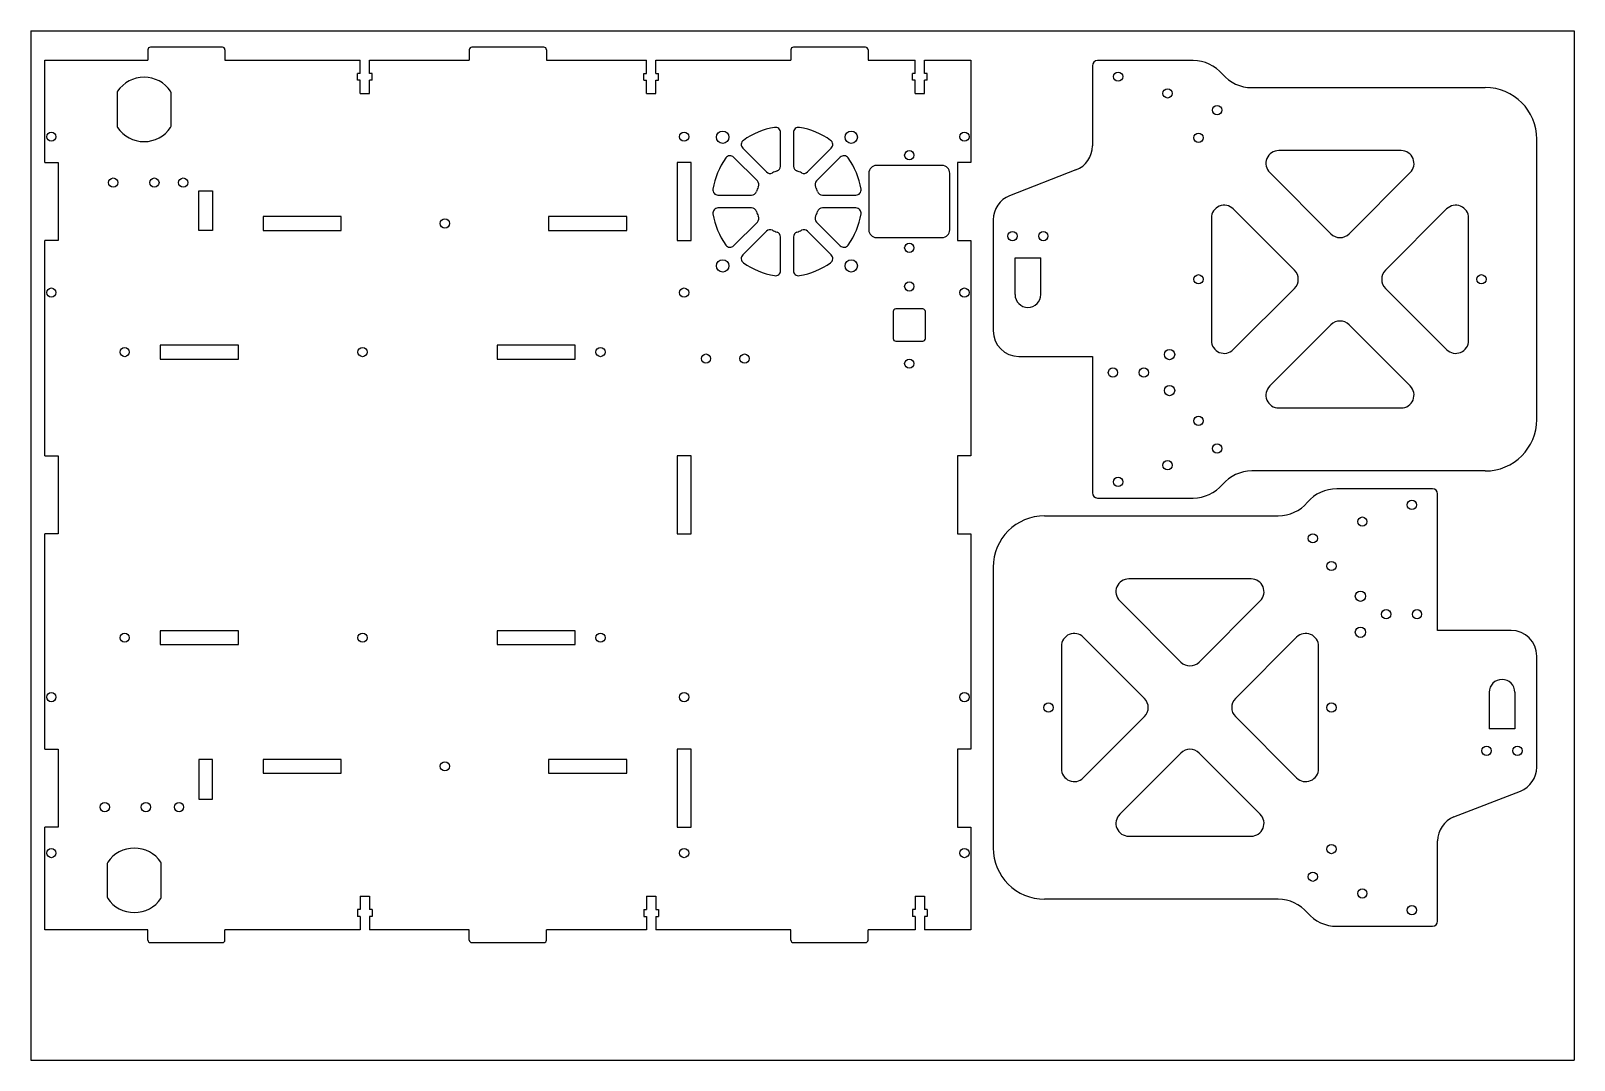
# Model space of a CAD drawing. Header units: millimetres. Extents: x 1 to 812, y -2427 to 180.
# Drawn here: x 100 to 700, y -1928 to -1528 of the extents above; entities that cross this region are included whole.
import ezdxf

# ---------------------------------------------------------------- set-up
doc = ezdxf.new("R2010")
doc.units = ezdxf.units.MM
doc.layers.add('SHEET', color=150, linetype='Continuous')

msp = doc.modelspace()

# ---------------------------------------------------------------- linework, layer by layer
at = {"color": 7, "linetype": 'Continuous', "lineweight": 25}
for p, q in [((145.391, -1535.215), (145.391, -1539.215)), ((174.391, -1534.215), (146.391, -1534.215)), ((175.391, -1535.215), (175.391, -1539.215)), ((270.391, -1535.215), (270.391, -1539.215)), ((299.391, -1534.215), (271.391, -1534.215)), ((300.391, -1535.215), (300.391, -1539.215)), ((395.391, -1535.215), (395.391, -1539.215)), ((424.391, -1534.215), (396.391, -1534.215)), ((425.391, -1535.215), (425.391, -1539.215)), ((105.391, -1579.015), (105.391, -1539.215)), ((105.391, -1539.215), (145.391, -1539.215)), ((175.391, -1539.215), (227.941, -1539.215)), ((227.941, -1544.415), (227.941, -1539.215)), ((231.541, -1544.415), (231.541, -1539.215)), ((231.541, -1539.215), (270.391, -1539.215)), ((300.391, -1539.215), (339.241, -1539.215)), ((339.241, -1544.415), (339.241, -1539.215)), ((342.841, -1544.415), (342.841, -1539.215)), ((342.841, -1539.215), (395.391, -1539.215)), ((425.391, -1539.215), (443.691, -1539.215)), ((443.691, -1544.415), (443.691, -1539.215)), ((447.291, -1544.415), (447.291, -1539.215)), ((447.291, -1539.215), (465.391, -1539.215)), ((465.391, -1539.215), (465.391, -1579.015)), ((512.616, -1541.436), (512.616, -1572.597)), ((551.807, -1539.436), (514.616, -1539.436)), ((227.941, -1544.415), (226.891, -1544.415)), ((226.891, -1547.015), (226.891, -1544.415)), ((227.941, -1547.015), (226.891, -1547.015)), ((227.941, -1552.215), (227.941, -1547.015)), ((232.591, -1544.415), (231.541, -1544.415)), ((231.541, -1552.215), (231.541, -1547.015)), ((232.591, -1547.015), (231.541, -1547.015)), ((232.591, -1547.015), (232.591, -1544.415)), ((338.191, -1544.415), (339.241, -1544.415)), ((338.191, -1547.015), (338.191, -1544.415)), ((338.191, -1547.015), (339.241, -1547.015)), ((339.241, -1552.215), (339.241, -1547.015)), ((342.841, -1544.415), (343.891, -1544.415)), ((342.841, -1552.215), (342.841, -1547.015)), ((342.841, -1547.015), (343.891, -1547.015)), ((343.891, -1547.015), (343.891, -1544.415)), ((443.691, -1544.415), (442.641, -1544.415)), ((442.641, -1547.015), (442.641, -1544.415)), ((443.691, -1547.015), (442.641, -1547.015)), ((443.691, -1552.215), (443.691, -1547.015)), ((448.341, -1544.415), (447.291, -1544.415)), ((447.291, -1552.215), (447.291, -1547.015)), ((448.341, -1547.015), (447.291, -1547.015)), ((448.341, -1547.015), (448.341, -1544.415)), ((133.441, -1551.934), (133.441, -1564.896)), ((154.441, -1564.896), (154.441, -1551.934)), ((227.941, -1552.215), (231.541, -1552.215)), ((339.241, -1552.215), (342.841, -1552.215)), ((443.691, -1552.215), (447.291, -1552.215)), ((574.605, -1549.936), (665.386, -1549.936)), ((391.391, -1580.431), (391.391, -1567.39)), ((396.391, -1567.39), (396.391, -1580.431)), ((685.386, -1678.936), (685.386, -1569.936)), ((382.376, -1586.236), (373.155, -1577.015)), ((376.69, -1573.479), (385.912, -1582.7)), ((401.87, -1582.7), (411.091, -1573.479)), ((414.627, -1577.015), (405.405, -1586.236)), ((632.673, -1574.436), (585.099, -1574.436)), ((105.391, -1579.015), (110.591, -1579.015)), ((110.591, -1579.015), (110.591, -1609.415)), ((356.591, -1579.015), (351.191, -1579.015)), ((351.191, -1579.015), (351.191, -1609.415)), ((356.591, -1609.415), (356.591, -1579.015)), ((425.69, -1583.215), (425.69, -1605.215)), ((454.19, -1580.215), (428.69, -1580.215)), ((457.19, -1605.215), (457.19, -1583.215)), ((465.391, -1579.015), (460.191, -1579.015)), ((460.191, -1579.015), (460.191, -1609.415)), ((506.242, -1581.916), (480.44, -1591.956)), ((581.564, -1582.972), (605.351, -1606.758)), ((612.422, -1606.758), (636.209, -1582.972)), ((165.191, -1590.015), (170.591, -1590.015)), ((165.191, -1605.415), (165.191, -1590.015)), ((170.591, -1590.015), (170.591, -1605.415)), ((367.066, -1591.715), (380.107, -1591.715)), ((407.675, -1591.715), (420.716, -1591.715)), ((220.591, -1600.015), (190.191, -1600.015)), ((190.191, -1600.015), (190.191, -1605.415)), ((220.591, -1605.415), (220.591, -1600.015)), ((331.591, -1600.015), (301.191, -1600.015)), ((301.191, -1600.015), (301.191, -1605.415)), ((331.591, -1605.415), (331.591, -1600.015)), ((380.107, -1596.715), (367.066, -1596.715)), ((420.716, -1596.715), (407.675, -1596.715)), ((474.066, -1601.275), (474.066, -1644.436)), ((558.886, -1600.649), (558.886, -1648.223)), ((591.209, -1620.901), (567.422, -1597.114)), ((650.351, -1597.114), (626.564, -1620.901)), ((658.886, -1648.223), (658.886, -1600.649)), ((170.591, -1605.415), (165.191, -1605.415)), ((190.191, -1605.415), (220.591, -1605.415)), ((301.191, -1605.415), (331.591, -1605.415)), ((373.155, -1611.416), (382.376, -1602.194)), ((385.912, -1605.73), (376.69, -1614.951)), ((391.391, -1621.04), (391.391, -1607.999)), ((396.391, -1607.999), (396.391, -1621.04)), ((411.091, -1614.951), (401.87, -1605.73)), ((405.405, -1602.194), (414.627, -1611.416)), ((105.391, -1693.015), (105.391, -1609.415)), ((110.591, -1609.415), (105.391, -1609.415)), ((351.191, -1609.415), (356.591, -1609.415)), ((428.69, -1608.215), (454.19, -1608.215)), ((460.191, -1609.415), (465.391, -1609.415)), ((465.391, -1609.415), (465.391, -1693.015)), ((482.566, -1616.146), (492.566, -1616.146)), ((482.566, -1630.356), (482.566, -1616.146)), ((492.566, -1630.356), (492.566, -1616.146)), ((567.422, -1651.758), (591.209, -1627.972)), ((626.564, -1627.972), (650.351, -1651.758)), ((435.19, -1636.965), (435.19, -1647.465)), ((446.69, -1635.965), (436.19, -1635.965)), ((447.69, -1647.465), (447.69, -1636.965)), ((605.351, -1642.114), (581.564, -1665.901)), ((636.209, -1665.901), (612.422, -1642.114)), ((436.19, -1648.465), (446.69, -1648.465)), ((180.591, -1650.015), (150.191, -1650.015)), ((150.191, -1650.015), (150.191, -1655.415)), ((150.191, -1655.415), (180.591, -1655.415)), ((180.591, -1655.415), (180.591, -1650.015)), ((311.591, -1650.015), (281.191, -1650.015)), ((281.191, -1650.015), (281.191, -1655.415)), ((281.191, -1655.415), (311.591, -1655.415)), ((311.591, -1655.415), (311.591, -1650.015)), ((484.066, -1654.436), (512.616, -1654.436)), ((512.616, -1654.436), (512.616, -1707.436)), ((585.099, -1674.436), (632.673, -1674.436)), ((105.391, -1693.015), (110.591, -1693.015)), ((110.591, -1693.015), (110.591, -1723.415)), ((356.591, -1693.015), (351.191, -1693.015)), ((351.191, -1693.015), (351.191, -1723.415)), ((356.591, -1723.415), (356.591, -1693.015)), ((465.391, -1693.015), (460.191, -1693.015)), ((460.191, -1693.015), (460.191, -1723.415)), ((665.386, -1698.936), (574.605, -1698.936)), ((514.616, -1709.436), (551.807, -1709.436)), ((644.836, -1705.866), (607.645, -1705.866)), ((646.836, -1760.866), (646.836, -1707.866)), ((494.066, -1716.366), (584.847, -1716.366)), ((105.391, -1807.015), (105.391, -1723.415)), ((110.591, -1723.415), (105.391, -1723.415)), ((351.191, -1723.415), (356.591, -1723.415)), ((460.191, -1723.415), (465.391, -1723.415)), ((465.391, -1723.415), (465.391, -1807.015)), ((474.066, -1736.366), (474.066, -1845.366)), ((574.353, -1740.866), (526.779, -1740.866)), ((523.244, -1749.401), (547.031, -1773.188)), ((554.102, -1773.188), (577.889, -1749.401)), ((150.191, -1761.015), (150.191, -1766.415)), ((180.591, -1761.015), (150.191, -1761.015)), ((180.591, -1766.415), (180.591, -1761.015)), ((281.191, -1761.015), (281.191, -1766.415)), ((311.591, -1761.015), (281.191, -1761.015)), ((311.591, -1766.415), (311.591, -1761.015)), ((532.889, -1787.33), (509.102, -1763.543)), ((592.031, -1763.543), (568.244, -1787.33)), ((675.386, -1760.866), (646.836, -1760.866)), ((150.191, -1766.415), (180.591, -1766.415)), ((281.191, -1766.415), (311.591, -1766.415)), ((500.566, -1767.079), (500.566, -1814.652)), ((600.566, -1814.652), (600.566, -1767.079)), ((685.386, -1814.026), (685.386, -1770.866)), ((666.886, -1784.946), (666.886, -1799.156)), ((676.886, -1784.946), (676.886, -1799.156)), ((509.102, -1818.188), (532.889, -1794.401)), ((568.244, -1794.401), (592.031, -1818.188)), ((676.886, -1799.156), (666.886, -1799.156)), ((105.391, -1807.015), (110.591, -1807.015)), ((110.591, -1807.015), (110.591, -1837.415)), ((170.591, -1811.015), (165.191, -1811.015)), ((165.191, -1811.015), (165.191, -1826.415)), ((170.591, -1826.415), (170.591, -1811.015)), ((190.191, -1811.015), (190.191, -1816.415)), ((220.591, -1811.015), (190.191, -1811.015)), ((220.591, -1816.415), (220.591, -1811.015)), ((301.191, -1811.015), (301.191, -1816.415)), ((331.591, -1811.015), (301.191, -1811.015)), ((331.591, -1816.415), (331.591, -1811.015)), ((356.591, -1807.015), (351.191, -1807.015)), ((351.191, -1807.015), (351.191, -1837.415)), ((356.591, -1837.415), (356.591, -1807.015)), ((465.391, -1807.015), (460.191, -1807.015)), ((460.191, -1807.015), (460.191, -1837.415)), ((547.031, -1808.543), (523.244, -1832.33)), ((577.889, -1832.33), (554.102, -1808.543)), ((190.191, -1816.415), (220.591, -1816.415)), ((301.191, -1816.415), (331.591, -1816.415)), ((653.21, -1833.385), (679.012, -1823.346)), ((165.191, -1826.415), (170.591, -1826.415)), ((110.591, -1837.415), (105.391, -1837.415)), ((105.391, -1877.215), (105.391, -1837.415)), ((351.191, -1837.415), (356.591, -1837.415)), ((460.191, -1837.415), (465.391, -1837.415)), ((465.391, -1837.415), (465.391, -1877.215)), ((526.779, -1840.866), (574.353, -1840.866)), ((646.836, -1873.866), (646.836, -1842.705)), ((129.641, -1851.534), (129.641, -1864.496)), ((150.641, -1864.496), (150.641, -1851.534)), ((227.941, -1864.215), (231.541, -1864.215)), ((227.941, -1864.215), (227.941, -1869.415)), ((231.541, -1864.215), (231.541, -1869.415)), ((339.241, -1864.215), (342.841, -1864.215)), ((339.241, -1864.215), (339.241, -1869.415)), ((342.841, -1864.215), (342.841, -1869.415)), ((443.691, -1864.215), (447.291, -1864.215)), ((443.691, -1864.215), (443.691, -1869.415)), ((447.291, -1864.215), (447.291, -1869.415)), ((584.847, -1865.366), (494.066, -1865.366)), ((227.941, -1869.415), (226.891, -1869.415)), ((226.891, -1869.415), (226.891, -1872.015)), ((232.591, -1869.415), (231.541, -1869.415)), ((232.591, -1869.415), (232.591, -1872.015)), ((338.191, -1869.415), (339.241, -1869.415)), ((338.191, -1869.415), (338.191, -1872.015)), ((342.841, -1869.415), (343.891, -1869.415)), ((343.891, -1869.415), (343.891, -1872.015)), ((443.691, -1869.415), (442.641, -1869.415)), ((442.641, -1869.415), (442.641, -1872.015)), ((448.341, -1869.415), (447.291, -1869.415)), ((448.341, -1869.415), (448.341, -1872.015)), ((145.391, -1877.215), (105.391, -1877.215)), ((145.391, -1881.215), (145.391, -1877.215)), ((227.941, -1877.215), (175.391, -1877.215)), ((175.391, -1881.215), (175.391, -1877.215)), ((227.941, -1872.015), (226.891, -1872.015)), ((227.941, -1872.015), (227.941, -1877.215)), ((231.541, -1872.015), (231.541, -1877.215)), ((232.591, -1872.015), (231.541, -1872.015)), ((270.391, -1877.215), (231.541, -1877.215)), ((270.391, -1881.215), (270.391, -1877.215)), ((339.241, -1877.215), (300.391, -1877.215)), ((300.391, -1881.215), (300.391, -1877.215)), ((338.191, -1872.015), (339.241, -1872.015)), ((339.241, -1872.015), (339.241, -1877.215)), ((342.841, -1872.015), (342.841, -1877.215)), ((342.841, -1872.015), (343.891, -1872.015)), ((395.391, -1877.215), (342.841, -1877.215)), ((395.391, -1881.215), (395.391, -1877.215)), ((443.691, -1877.215), (425.391, -1877.215)), ((425.391, -1881.215), (425.391, -1877.215)), ((443.691, -1872.015), (442.641, -1872.015)), ((443.691, -1872.015), (443.691, -1877.215)), ((447.291, -1872.015), (447.291, -1877.215)), ((448.341, -1872.015), (447.291, -1872.015)), ((465.391, -1877.215), (447.291, -1877.215)), ((607.645, -1875.866), (644.836, -1875.866)), ((146.391, -1882.215), (174.391, -1882.215)), ((271.391, -1882.215), (299.391, -1882.215)), ((396.391, -1882.215), (424.391, -1882.215))]:
    msp.add_line(p, q, dxfattribs=at)
for centre, radius in [((522.616, -1545.686), 1.8), ((541.866, -1552.186), 1.8), ((561.116, -1558.686), 1.8), ((107.891, -1569.015), 1.8), ((353.891, -1569.015), 1.8), ((368.891, -1569.215), 2.4), ((418.891, -1569.215), 2.4), ((462.891, -1569.015), 1.8), ((553.886, -1569.436), 1.8), ((441.44, -1576.215), 1.8), ((131.941, -1586.865), 1.8), ((147.941, -1586.865), 1.8), ((159.166, -1586.865), 1.8), ((260.891, -1602.715), 1.8), ((481.566, -1607.646), 1.8), ((493.566, -1607.646), 1.8), ((441.44, -1612.215), 1.8), ((368.891, -1619.215), 2.4), ((418.891, -1619.215), 2.4), ((441.44, -1627.215), 1.8), ((553.886, -1624.436), 1.8), ((663.886, -1624.436), 1.8), ((107.891, -1629.615), 1.8), ((353.891, -1629.615), 1.8), ((462.891, -1629.615), 1.8), ((136.391, -1652.715), 1.8), ((228.891, -1652.715), 1.8), ((321.391, -1652.715), 1.8), ((362.391, -1655.265), 1.8), ((377.391, -1655.265), 1.8), ((441.44, -1657.215), 1.8), ((542.616, -1653.686), 2), ((520.616, -1660.686), 1.8), ((532.616, -1660.686), 1.8), ((542.616, -1667.686), 2), ((553.886, -1679.436), 1.8), ((561.116, -1690.186), 1.8), ((541.866, -1696.686), 1.8), ((522.616, -1703.186), 1.8), ((636.836, -1712.116), 1.8), ((617.586, -1718.616), 1.8), ((598.336, -1725.116), 1.8), ((605.566, -1735.866), 1.8), ((616.836, -1747.616), 2), ((626.836, -1754.616), 1.8), ((638.836, -1754.616), 1.8), ((136.391, -1763.715), 1.8), ((228.891, -1763.715), 1.8), ((321.391, -1763.715), 1.8), ((616.836, -1761.616), 2), ((107.891, -1786.815), 1.8), ((353.891, -1786.815), 1.8), ((462.891, -1786.815), 1.8), ((495.566, -1790.866), 1.8), ((605.566, -1790.866), 1.8), ((665.886, -1807.656), 1.8), ((677.886, -1807.656), 1.8), ((260.891, -1813.715), 1.8), ((128.641, -1829.565), 1.8), ((144.641, -1829.565), 1.8), ((157.516, -1829.565), 1.8), ((107.891, -1847.415), 1.8), ((353.891, -1847.415), 1.8), ((462.891, -1847.415), 1.8), ((605.566, -1845.866), 1.8), ((598.336, -1856.616), 1.8), ((617.586, -1863.116), 1.8), ((636.836, -1869.616), 1.8)]:
    msp.add_circle(centre, radius, dxfattribs=at)
for centre, radius, start, end in [((146.391, -1535.215), 1, 90, 180), ((174.391, -1535.215), 1, 0, 90), ((271.391, -1535.215), 1, 90, 180), ((299.391, -1535.215), 1, 0, 90), ((396.391, -1535.215), 1, 90, 180), ((424.391, -1535.215), 1, 0, 90), ((514.616, -1541.436), 2, 90, 180), ((551.807, -1554.436), 15, 40.541602, 90), ((143.941, -1558.415), 12.5, 34.301153, 145.698847), ((574.605, -1534.936), 15, 220.541602, 270), ((134.441, -1551.934), 1, 145.698847, 180), ((153.441, -1551.934), 1, 0, 34.301153), ((665.386, -1569.936), 20, 0, 90), ((134.441, -1564.896), 1, 180, 214.301153), ((143.941, -1558.415), 12.5, 214.301153, 325.698847), ((153.441, -1564.896), 1, 325.698847, 0), ((393.891, -1594.215), 29.2, 99.522864, 125.477136), ((389.391, -1567.39), 2, 0, 99.522864), ((398.391, -1567.39), 2, 80.477136, 180), ((393.891, -1594.215), 29.2, 54.522864, 80.477136), ((378.105, -1572.065), 2, 125.477136, 225), ((409.677, -1572.065), 2, 315, 54.522864), ((393.891, -1594.215), 29.2, 144.522864, 170.477136), ((371.741, -1578.429), 2, 45, 144.522864), ((416.041, -1578.429), 2, 35.477136, 135), ((393.891, -1594.215), 29.2, 9.522864, 35.477136), ((502.616, -1572.597), 10, 291.261263, 0), ((585.099, -1579.436), 5, 90, 225), ((632.673, -1579.436), 5, 315, 90), ((387.326, -1581.286), 2, 225, 296.919987), ((393.891, -1594.215), 12.5, 108.080013, 116.919987), ((389.391, -1580.431), 2, 288.080013, 0), ((398.391, -1580.431), 2, 180, 251.919987), ((393.891, -1594.215), 12.5, 63.080013, 71.919987), ((400.456, -1581.286), 2, 243.080013, 315), ((428.69, -1583.215), 3, 90, 180), ((454.19, -1583.215), 3, 0, 90), ((367.066, -1589.715), 2, 170.477136, 270), ((393.891, -1594.215), 12.5, 153.080013, 161.919987), ((380.962, -1587.65), 2, 333.080013, 45), ((406.82, -1587.65), 2, 135, 206.919987), ((393.891, -1594.215), 12.5, 18.080013, 26.919987), ((420.716, -1589.715), 2, 270, 9.522864), ((380.107, -1589.715), 2, 270, 341.919987), ((407.675, -1589.715), 2, 198.080013, 270), ((484.066, -1601.275), 10, 111.261263, 180), ((563.886, -1600.649), 5, 45, 180), ((653.886, -1600.649), 5, 0, 135), ((367.066, -1598.715), 2, 90, 189.522864), ((393.891, -1594.215), 29.2, 189.522864, 215.477136), ((380.107, -1598.715), 2, 18.080013, 90), ((393.891, -1594.215), 12.5, 198.080013, 206.919987), ((380.962, -1600.78), 2, 315, 26.919987), ((406.82, -1600.78), 2, 153.080013, 225), ((393.891, -1594.215), 12.5, 333.080013, 341.919987), ((407.675, -1598.715), 2, 90, 161.919987), ((393.891, -1594.215), 29.2, 324.522864, 350.477136), ((420.716, -1598.715), 2, 350.477136, 90), ((387.326, -1607.144), 2, 63.080013, 135), ((393.891, -1594.215), 12.5, 243.080013, 251.919987), ((389.391, -1607.999), 2, 0, 71.919987), ((398.391, -1607.999), 2, 108.080013, 180), ((393.891, -1594.215), 12.5, 288.080013, 296.919987), ((400.456, -1607.144), 2, 45, 116.919987), ((428.69, -1605.215), 3, 180, 270), ((454.19, -1605.215), 3, 270, 0), ((608.886, -1603.223), 5, 225, 315), ((371.741, -1610.001), 2, 215.477136, 315), ((416.041, -1610.001), 2, 225, 324.522864), ((378.105, -1616.365), 2, 135, 234.522864), ((393.891, -1594.215), 29.2, 234.522864, 260.477136), ((393.891, -1594.215), 29.2, 279.522864, 305.477136), ((409.677, -1616.365), 2, 305.477136, 45), ((389.391, -1621.04), 2, 260.477136, 0), ((398.391, -1621.04), 2, 180, 279.522864), ((587.673, -1624.436), 5, 315, 45), ((630.099, -1624.436), 5, 135, 225), ((487.566, -1630.356), 5, 180, 0), ((436.19, -1636.965), 1, 90, 180), ((446.69, -1636.965), 1, 0, 90), ((608.886, -1645.649), 5, 45, 135), ((436.19, -1647.465), 1, 180, 270), ((446.69, -1647.465), 1, 270, 0), ((484.066, -1644.436), 10, 180, 270), ((563.886, -1648.223), 5, 180, 315), ((653.886, -1648.223), 5, 225, 0), ((585.099, -1669.436), 5, 135, 270), ((632.673, -1669.436), 5, 270, 45), ((665.386, -1678.936), 20, 270, 0), ((574.605, -1713.936), 15, 90, 139.458398), ((514.616, -1707.436), 2, 180, 270), ((551.807, -1694.436), 15, 270, 319.458398), ((607.645, -1720.866), 15, 90, 139.458398), ((644.836, -1707.866), 2, 0, 90), ((584.847, -1701.366), 15, 270, 319.458398), ((494.066, -1736.366), 20, 90, 180), ((526.779, -1745.866), 5, 90, 225), ((574.353, -1745.866), 5, 315, 90), ((505.566, -1767.079), 5, 45, 180), ((595.566, -1767.079), 5, 0, 135), ((675.386, -1770.866), 10, 0, 90), ((550.566, -1769.652), 5, 225, 315), ((671.886, -1784.946), 5, 0, 180), ((529.353, -1790.866), 5, 315, 45), ((571.779, -1790.866), 5, 135, 225), ((550.566, -1812.079), 5, 45, 135), ((505.566, -1814.652), 5, 180, 315), ((595.566, -1814.652), 5, 225, 0), ((675.386, -1814.026), 10, 291.261263, 0), ((526.779, -1835.866), 5, 135, 270), ((574.353, -1835.866), 5, 270, 45), ((656.836, -1842.705), 10, 111.261263, 180), ((140.141, -1858.015), 12.5, 34.301153, 145.698847), ((494.066, -1845.366), 20, 180, 270), ((130.641, -1851.534), 1, 145.698847, 180), ((149.641, -1851.534), 1, 0, 34.301153), ((130.641, -1864.496), 1, 180, 214.301153), ((140.141, -1858.015), 12.5, 214.301153, 325.698847), ((149.641, -1864.496), 1, 325.698847, 0), ((584.847, -1880.366), 15, 40.541602, 90), ((607.645, -1860.866), 15, 220.541602, 270), ((644.836, -1873.866), 2, 270, 0), ((146.391, -1881.215), 1, 180, 270), ((174.391, -1881.215), 1, 270, 0), ((271.391, -1881.215), 1, 180, 270), ((299.391, -1881.215), 1, 270, 0), ((396.391, -1881.215), 1, 180, 270), ((424.391, -1881.215), 1, 270, 0)]:
    msp.add_arc(centre, radius, start, end, dxfattribs=at)
at = {"layer": 'SHEET'}
for p, q in [((99.922, -1527.893), (699.922, -1527.893)), ((99.922, -1527.893), (99.922, -1927.893)), ((699.922, -1527.893), (699.922, -1927.893)), ((99.922, -1927.893), (699.922, -1927.893))]:
    msp.add_line(p, q, dxfattribs=at)

doc.saveas('drawing.dxf')
